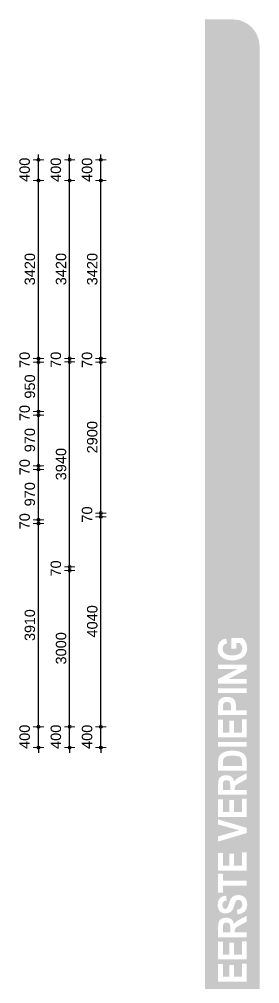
# Model space of a CAD drawing. Header units: millimetres. Extents: x -245 to 49755, y -245 to 41806.
# Drawn here: x 23946 to 26259, y 16545 to 25814 of the extents above; entities that cross this region are included whole.
import ezdxf

# ---------------------------------------------------------------- set-up
doc = ezdxf.new("R2010")
doc.units = ezdxf.units.MM
doc.linetypes.add('PUNKT2_S9', pattern=[1, 0, -1])
doc.layers.add('Standard', color=7, linetype='Continuous', lineweight=25)
doc.styles.add('ARIAL', font='arial.ttf')

msp = doc.modelspace()

# ---------------------------------------------------------------- hatches: boundary and pattern name
at = {"layer": 'Standard', "linetype": 'PUNKT2_S9', "lineweight": -3}
h = msp.add_hatch(color=23, dxfattribs=at)
h.paths.add_polyline_path([(25905.1, 19194.9), (25905.1, 19172.5), (25983.1, 19172.5), (25983.1, 19197.8), (25982, 19220.6), (25978.8, 19234.4), (25973.4, 19242.7), (25965.3, 19248.8), (25955.4, 19252.8), (25943.9, 19254.1), (25930.2, 19252.2), (25919.1, 19246.7), (25911.3, 19238.4), (25907, 19228.1), (25905.6, 19215.6)])
h.paths.add_polyline_path([(25912.6, 18709.3), (25907.7, 18697.4), (25905.8, 18683.1), (25905.1, 18659.5), (25905.1, 18638.7), (26087.2, 18638.7), (26087.2, 18673.2), (26086.7, 18689.9), (26084.6, 18701.2), (26080.1, 18711.5), (26073.1, 18719.8), (26062.5, 18726.7), (26046.7, 18732), (26024.7, 18735.4), (25996.2, 18736.7), (25968.1, 18735.4), (25947.3, 18732), (25932.1, 18726.3), (25920.7, 18718.9)])
h.paths.add_polyline_path([(25967, 18490.9), (25959.8, 18496.6), (25950.7, 18500), (25939.2, 18501.3), (25926.7, 18499.7), (25916.9, 18495), (25909.8, 18487.7), (25906, 18477.7), (25905.3, 18466.4), (25905.1, 18443.9), (25905.1, 18407.8), (25974.9, 18407.8), (25974.9, 18442), (25974.1, 18469.1), (25971.5, 18483.6)])
h.paths.add_polyline_path([(25974.9, 17037.9), (25974.9, 17072.2), (25974.1, 17099.2), (25971.5, 17113.7), (25967, 17121.1), (25959.8, 17126.7), (25950.7, 17130.2), (25939.2, 17131.4), (25926.7, 17129.9), (25916.9, 17125.2), (25909.8, 17117.8), (25906, 17107.8), (25905.3, 17096.5), (25905.1, 17074.1), (25905.1, 17037.9)])
h.paths.add_polyline_path([(25733.6, 16314.4), (26258.6, 16314.4), (26258.6, 25551.9), (26249.6, 25619.9), (26223.4, 25683.2), (26181.7, 25737.6), (26127.3, 25779.3), (26064, 25805.5), (25996.1, 25814.4), (25733.6, 25814.4)])
h.paths.add_polyline_path([(26133.6, 17487.8), (25905.1, 17487.8), (25905.1, 17419.8), (25858.6, 17419.8), (25858.6, 17601.9), (25905.1, 17601.9), (25905.1, 17534.1), (26133.6, 17534.1)], flags=16)
h.paths.add_polyline_path([(26133.6, 18822.3), (25858.6, 18822.3), (25858.6, 18868.6), (26133.6, 18868.6)], flags=16)
h.paths.add_polyline_path([(26032.4, 19766.5), (25986.1, 19766.5), (25986.1, 19866.2), (26095.7, 19866.2), (26111.6, 19848.4), (26125.5, 19824), (26135.1, 19796.4), (26138.2, 19768.2), (26133.7, 19734.6), (26120.2, 19705.6), (26098.1, 19682.1), (26068.5, 19665.4), (26033.2, 19655.2), (25995.1, 19651.9), (25954.6, 19655.7), (25918.8, 19666.9), (25889.3, 19685.4), (25867.5, 19710.9), (25857.2, 19735.6), (25853.9, 19765.7), (25859.3, 19803.7), (25875.4, 19832.3), (25901, 19852.2), (25934.7, 19863.3), (25945, 19817.3), (25926.8, 19810.3), (25913.1, 19799), (25904.3, 19784), (25901.3, 19765.7), (25907.1, 19738.5), (25924.4, 19717.4), (25953.1, 19704.1), (25992.8, 19699.6), (26035.7, 19704.1), (26066.4, 19717.7), (26084.6, 19738.7), (26090.8, 19765.3), (26089.1, 19779.8), (26084.1, 19794.4), (26076.4, 19808), (26067.3, 19819.5), (26032.4, 19819.5)], flags=16)
h.paths.add_polyline_path([(25858.6, 19611), (26133.6, 19611), (26133.6, 19564.5), (25954.2, 19472.2), (26133.6, 19472.2), (26133.6, 19429.2), (25858.6, 19429.2), (25858.6, 19474.2), (26042.2, 19568), (25858.6, 19568)], flags=16)
h.paths.add_polyline_path([(26133.6, 19338.4), (25858.6, 19338.4), (25858.6, 19384.6), (26133.6, 19384.6)], flags=16)
h.paths.add_polyline_path([(26021, 19262.7), (26025.9, 19250.7), (26028.9, 19230.4), (26029.8, 19202.7), (26029.8, 19172.5), (26133.6, 19172.5), (26133.6, 19126.2), (25858.6, 19126.2), (25858.6, 19200.5), (25859.7, 19235.4), (25862.7, 19255.5), (25872.4, 19273.6), (25889.7, 19288.5), (25913.3, 19298.5), (25943.2, 19301.8), (25966.4, 19299.9), (25985.7, 19294.1), (26001.1, 19285.4), (26012.9, 19274.6)], flags=16)
h.paths.add_polyline_path([(25905.1, 18959), (25966, 18959), (25966, 19074), (26012.4, 19074), (26012.4, 18959), (26087.2, 18959), (26087.2, 19087), (26133.6, 19087), (26133.6, 18912.7), (25858.6, 18912.7), (25858.6, 19082.6), (25905.1, 19082.6)], flags=16)
h.paths.add_polyline_path([(26132, 18702.4), (26133.6, 18679.4), (26133.6, 18592.4), (25858.6, 18592.4), (25858.6, 18677), (25859.9, 18702.1), (25863.8, 18720.6), (25873.8, 18739.3), (25889.1, 18755.1), (25909.4, 18767.8), (25933.8, 18777), (25963.1, 18782.6), (25998.7, 18784.5), (26030.4, 18782.8), (26057.2, 18777.5), (26084.4, 18767), (26105.8, 18752.9), (26118.3, 18738.7), (26127.7, 18720.4)], flags=16)
h.paths.add_polyline_path([(26133.6, 18567.5), (26133.6, 18512.2), (26073.7, 18478.7), (26047.7, 18463.8), (26033.4, 18454.4), (26026.3, 18447.6), (26022, 18440.5), (26019.5, 18430.9), (26018.7, 18417.2), (26018.7, 18407.8), (26133.6, 18407.8), (26133.6, 18361.5), (25858.6, 18361.5), (25858.6, 18458.9), (25860.4, 18490.6), (25866.1, 18512.2), (25876.2, 18527.2), (25892.3, 18538.9), (25912.6, 18546.4), (25935.6, 18548.9), (25964, 18545.2), (25986.8, 18533.8), (26003.2, 18514.9), (26012.2, 18488.4), (26023.2, 18502.2), (26035.2, 18513.1), (26052.7, 18524.7), (26079.9, 18539.6)], flags=16)
h.paths.add_polyline_path([(25858.6, 18147.8), (25858.6, 18317.7), (25905.1, 18317.7), (25905.1, 18194.1), (25966, 18194.1), (25966, 18309.2), (26012.4, 18309.2), (26012.4, 18194.1), (26087.2, 18194.1), (26087.2, 18322.1), (26133.6, 18322.1), (26133.6, 18147.8)], flags=16)
h.paths.add_polyline_path([(25858.6, 18075.1), (25858.6, 18124.2), (26133.6, 18042.1), (26133.6, 17992.8), (25858.6, 17910.8), (25858.6, 17961), (26062.1, 18019)], flags=16)
h.paths.add_polyline_path([(25905.1, 17801.7), (25905.1, 17678.1), (25966, 17678.1), (25966, 17793.1), (26012.4, 17793.1), (26012.4, 17678.1), (26087.2, 17678.1), (26087.2, 17806.1), (26133.6, 17806.1), (26133.6, 17631.8), (25858.6, 17631.8), (25858.6, 17801.7)], flags=16)
h.paths.add_polyline_path([(26138.4, 17305.6), (26132.4, 17267.1), (26114.4, 17238.8), (26084.8, 17220.2), (26044.1, 17211), (26038.8, 17256), (26062.5, 17262.1), (26078.8, 17272.4), (26088.4, 17287.1), (26091.5, 17306), (26088.7, 17325.6), (26080.3, 17339.6), (26067.9, 17348.2), (26053.6, 17351), (26044.6, 17349.8), (26037.1, 17346.2), (26030.6, 17339.8), (26025.1, 17329.6), (26020.4, 17316.3), (26013.1, 17292.6), (26000.7, 17260.8), (25985.9, 17240.4), (25960.8, 17224.6), (25930.6, 17219.3), (25910.3, 17221.8), (25891.4, 17229.1), (25875.2, 17241.3), (25863.4, 17257.7), (25856.3, 17278.4), (25853.9, 17302.9), (25859.5, 17340.7), (25876.6, 17367.8), (25903, 17384.5), (25937.2, 17390.8), (25939.6, 17344.5), (25921.4, 17339.8), (25909.2, 17331.6), (25902.1, 17319.5), (25899.8, 17302.4), (25902.3, 17284.4), (25909.8, 17270.8), (25917.3, 17265.4), (25926.8, 17263.5), (25935.8, 17265.2), (25943.5, 17270.4), (25952.5, 17285.4), (25961.9, 17312.9), (25971.7, 17342.3), (25981.8, 17362.8), (25993.8, 17377.3), (26009.8, 17388.1), (26029.5, 17395), (26053.4, 17397.3), (26076.4, 17394.5), (26097.7, 17386.4), (26115.7, 17373.1), (26128.5, 17355.4), (26136, 17332.9)], flags=16)
h.paths.add_polyline_path([(25876.2, 17157.4), (25892.3, 17169.1), (25912.6, 17176.6), (25935.6, 17179.1), (25964, 17175.3), (25986.8, 17163.9), (26003.2, 17145), (26012.2, 17118.6), (26023.2, 17132.3), (26035.2, 17143.3), (26052.7, 17154.9), (26079.9, 17169.7), (26133.6, 17197.7), (26133.6, 17142.3), (26073.7, 17108.9), (26047.7, 17093.9), (26033.4, 17084.5), (26026.3, 17077.8), (26022, 17070.6), (26019.5, 17061.1), (26018.7, 17047.3), (26018.7, 17037.9), (26133.6, 17037.9), (26133.6, 16991.7), (25858.6, 16991.7), (25858.6, 17089.1), (25860.4, 17120.8), (25866.1, 17142.3)], flags=16)
h.paths.add_polyline_path([(26133.6, 16952.3), (26133.6, 16778), (25858.6, 16778), (25858.6, 16947.9), (25905.1, 16947.9), (25905.1, 16824.2), (25966, 16824.2), (25966, 16939.3), (26012.4, 16939.3), (26012.4, 16824.2), (26087.2, 16824.2), (26087.2, 16952.3)], flags=16)
h.paths.add_polyline_path([(25966, 16610.7), (25966, 16725.8), (26012.4, 16725.8), (26012.4, 16610.7), (26087.2, 16610.7), (26087.2, 16738.7), (26133.6, 16738.7), (26133.6, 16564.4), (25858.6, 16564.4), (25858.6, 16734.4), (25905.1, 16734.4), (25905.1, 16610.7)], flags=16)

# ---------------------------------------------------------------- linework, layer by layer
at = {"layer": 'Standard', "color": 30, "linetype": 'Continuous', "lineweight": -3}
for p, q in [((24130.8, 24464.4), (24130.8, 24514.4)), ((24430.8, 24464.4), (24430.8, 24514.4)), ((24730.8, 24464.4), (24730.8, 24514.4)), ((24130.8, 24264.4), (24130.8, 24464.4)), ((24430.8, 24264.4), (24430.8, 24464.4)), ((24730.8, 24264.4), (24730.8, 24464.4)), ((24130.8, 22554.4), (24130.8, 24264.4)), ((24430.8, 22555.4), (24430.8, 24264.4)), ((24730.8, 22554.4), (24730.8, 24264.4)), ((24130.8, 22519.4), (24130.8, 22554.4)), ((24430.8, 22520.4), (24430.8, 22555.4)), ((24730.8, 22519.4), (24730.8, 22554.4)), ((24130.8, 22043.4), (24130.8, 22519.4)), ((24430.8, 20550.2), (24430.8, 22520.4)), ((24730.8, 21068.7), (24730.8, 22519.4)), ((24130.8, 22008.4), (24130.8, 22043.4)), ((24130.8, 21523.4), (24130.8, 22008.4)), ((24130.8, 21488.4), (24130.8, 21523.4)), ((24130.8, 21003.4), (24130.8, 21488.4)), ((24730.8, 21033.7), (24730.8, 21068.7)), ((24130.8, 20968.4), (24130.8, 21003.4)), ((24130.8, 19014.4), (24130.8, 20968.4)), ((24730.8, 19014.4), (24730.8, 21033.7)), ((24430.8, 20515.2), (24430.8, 20550.2)), ((24430.8, 19014.4), (24430.8, 20515.2)), ((24130.8, 18814.4), (24130.8, 19014.4)), ((24430.8, 18814.4), (24430.8, 19014.4)), ((24730.8, 18814.4), (24730.8, 19014.4)), ((24130.8, 18814.4), (24130.8, 18764.4)), ((24430.8, 18814.4), (24430.8, 18764.4)), ((24730.8, 18814.4), (24730.8, 18764.4))]:
    msp.add_line(p, q, dxfattribs=at)
at = {"layer": 'Standard', "color": 7, "linetype": 'Continuous', "lineweight": 18}
for p, q in [((24130.8, 24464.4), (24080.8, 24464.4)), ((24130.8, 24464.4), (24180.8, 24464.4)), ((24430.8, 24464.4), (24380.8, 24464.4)), ((24430.8, 24464.4), (24480.8, 24464.4)), ((24730.8, 24464.4), (24680.8, 24464.4)), ((24730.8, 24464.4), (24780.8, 24464.4)), ((24130.8, 24264.4), (24080.8, 24264.4)), ((24130.8, 24264.4), (24180.8, 24264.4)), ((24430.8, 24264.4), (24380.8, 24264.4)), ((24430.8, 24264.4), (24480.8, 24264.4)), ((24730.8, 24264.4), (24680.8, 24264.4)), ((24730.8, 24264.4), (24780.8, 24264.4)), ((24130.8, 22554.4), (24080.8, 22554.4)), ((24130.8, 22554.4), (24180.8, 22554.4)), ((24430.8, 22555.4), (24380.8, 22555.4)), ((24430.8, 22555.4), (24480.8, 22555.4)), ((24730.8, 22554.4), (24680.8, 22554.4)), ((24730.8, 22554.4), (24780.8, 22554.4)), ((24130.8, 22519.4), (24080.8, 22519.4)), ((24130.8, 22519.4), (24180.8, 22519.4)), ((24430.8, 22520.4), (24380.8, 22520.4)), ((24430.8, 22520.4), (24480.8, 22520.4)), ((24730.8, 22519.4), (24680.8, 22519.4)), ((24730.8, 22519.4), (24780.8, 22519.4)), ((24130.8, 22043.4), (24080.8, 22043.4)), ((24130.8, 22008.4), (24080.8, 22008.4)), ((24130.8, 22043.4), (24180.8, 22043.4)), ((24130.8, 22008.4), (24180.8, 22008.4)), ((24130.8, 21523.4), (24080.8, 21523.4)), ((24130.8, 21523.4), (24180.8, 21523.4)), ((24130.8, 21488.4), (24080.8, 21488.4)), ((24130.8, 21488.4), (24180.8, 21488.4)), ((24730.8, 21068.7), (24680.8, 21068.7)), ((24730.8, 21068.7), (24780.8, 21068.7)), ((24130.8, 21003.4), (24080.8, 21003.4)), ((24130.8, 20968.4), (24080.8, 20968.4)), ((24130.8, 21003.4), (24180.8, 21003.4)), ((24130.8, 20968.4), (24180.8, 20968.4)), ((24730.8, 21033.7), (24680.8, 21033.7)), ((24730.8, 21033.7), (24780.8, 21033.7)), ((24430.8, 20550.2), (24380.8, 20550.2)), ((24430.8, 20515.2), (24380.8, 20515.2)), ((24430.8, 20550.2), (24480.8, 20550.2)), ((24430.8, 20515.2), (24480.8, 20515.2)), ((24130.8, 19014.4), (24080.8, 19014.4)), ((24130.8, 19014.4), (24180.8, 19014.4)), ((24430.8, 19014.4), (24380.8, 19014.4)), ((24430.8, 19014.4), (24480.8, 19014.4)), ((24730.8, 19014.4), (24680.8, 19014.4)), ((24730.8, 19014.4), (24780.8, 19014.4)), ((24130.8, 18814.4), (24080.8, 18814.4)), ((24130.8, 18814.4), (24180.8, 18814.4)), ((24430.8, 18814.4), (24380.8, 18814.4)), ((24430.8, 18814.4), (24480.8, 18814.4)), ((24730.8, 18814.4), (24680.8, 18814.4)), ((24730.8, 18814.4), (24780.8, 18814.4))]:
    msp.add_line(p, q, dxfattribs=at)
for centre in [(24130.8, 24464.4), (24430.8, 24464.4), (24730.8, 24464.4), (24130.8, 24264.4), (24430.8, 24264.4), (24730.8, 24264.4), (24130.8, 22554.4), (24130.8, 22519.4), (24430.8, 22555.4), (24430.8, 22520.4), (24730.8, 22554.4), (24730.8, 22519.4), (24130.8, 22043.4), (24130.8, 22008.4), (24130.8, 21523.4), (24130.8, 21488.4), (24730.8, 21068.7), (24730.8, 21033.7), (24130.8, 21003.4), (24130.8, 20968.4), (24430.8, 20550.2), (24430.8, 20515.2), (24130.8, 19014.4), (24430.8, 19014.4), (24730.8, 19014.4), (24130.8, 18814.4), (24430.8, 18814.4), (24730.8, 18814.4)]:
    msp.add_circle(centre, 15, dxfattribs=at)

# ---------------------------------------------------------------- texts
at = {"layer": 'Standard', "color": 7, "linetype": 'Continuous', "lineweight": 18, "char_height": 100, "attachment_point": 7, "rotation": 90, "style": 'ARIAL'}
for s, insert, width in [('\\W1.00;400', (24049.1, 24251.2), 285.149), ('\\W1.00;400', (24349.1, 24251.2), 285.149), ('\\W1.00;400', (24649.1, 24251.2), 285.149), ('\\W1.00;3420', (24099.1, 23257.4), 363.563), ('\\W1.00;3420', (24399.1, 23257.9), 363.563), ('\\W1.00;3420', (24699.1, 23257.4), 363.563), ('\\W1.00;70', (24049.1, 22462.6), 206.656), ('\\W1.00;70', (24349.1, 22463.6), 206.656), ('\\W1.00;70', (24649.1, 22462.6), 206.656), ('\\W1.00;950', (24099.1, 22168.2), 285.149), ('\\W1.00;70', (24049.1, 21951.6), 206.656), ('\\W1.00;970', (24099.1, 21652.7), 285.149), ('\\W1.00;2900', (24699.1, 21642), 363.563), ('\\W1.00;3940', (24399.1, 21383.3), 363.563), ('\\W1.00;70', (24049.1, 21431.6), 206.656), ('\\W1.00;970', (24099.1, 21132.7), 285.149), ('\\W1.00;70', (24049.1, 20911.6), 206.656), ('\\W1.00;70', (24649.1, 20976.8), 206.656), ('\\W1.00;70', (24349.1, 20458.3), 206.656), ('\\W0.98;3910', (24099.1, 19839.4), 362.353), ('\\W1.00;4040', (24699.1, 19872), 363.563), ('\\W1.00;3000', (24399.1, 19612.8), 363.563), ('\\W1.00;400', (24049.1, 18801.2), 285.149), ('\\W1.00;400', (24349.1, 18801.2), 285.149), ('\\W1.00;400', (24649.1, 18801.2), 285.149)]:
    msp.add_mtext(s, dxfattribs=dict(at, insert=insert, width=width))

doc.saveas('drawing.dxf')
